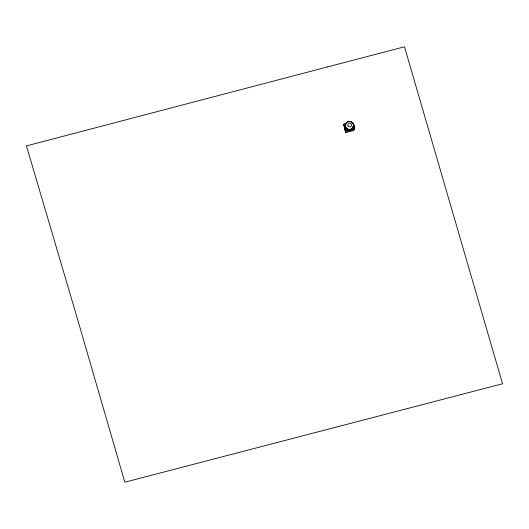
<?xml version="1.0" encoding="UTF-8"?>
<svg xmlns="http://www.w3.org/2000/svg" width="529" height="529" viewBox="0 0 529 529"><rect width="100%" height="100%" fill="white"/><g stroke="black" fill="none" stroke-linecap="round" stroke-linejoin="round"><path stroke-width="0.79" d="M345.166 125.955L345.688 124.057M344.835 126.689L345.979 123.402L347.487 121.981L349.53 121.505L351.56 122.1L353.035 123.607L353.564 125.624L353.002 127.608L352.42 128.911L350.919 130.326L348.876 130.802L346.845 130.207L345.364 128.706L344.835 126.689L345.979 123.402M352.42 128.911L353.312 126.193L352.731 128.223M352.803 128.051L353.365 126.074M345.364 128.706L345.946 127.403L345.417 125.386M346.845 130.207L347.421 128.911L345.946 127.403M348.876 130.802L349.457 129.499L351.494 129.023L353.002 127.608M353.365 123.998L353.947 125.32M353.418 124.196L353.2 123.369L353.676 124.732M350.919 130.326L351.494 129.023M353.61 124.487L354.523 127.529L353.273 127.972L354.523 127.529M353.868 125.016C356.963 127.225 350.522 127.661 354.43 126.735M354.384 127.436L354.728 129.182L353.471 129.618L353.703 130.511L345.622 132.395L343.533 124.427L346.33 123.184L344.472 126.233L345.622 132.395L348.419 131.152L351.494 130.438L353.703 130.504L353.253 127.006M353.471 129.618L354.728 129.182M354.615 128.322L353.365 128.759L354.615 128.322L354.298 126.656L353.114 126.927L353.438 128.163M351.494 130.438L353.346 127.383M345.735 123.912L343.533 124.427L344.472 126.233M353.299 128.521L354.483 128.243L354.655 129.347M351.243 129.598L349.2 130.074L347.13 129.559L345.655 128.051M347.421 128.911L349.457 129.499M344.908 129.05L348.419 131.152M345.126 126.041L345.688 127.972M353.2 127.707L353.524 128.944M353.2 128.13L353.617 129.724M327.511 66.932L26.45 145.905L77.968 320.64L124.824 482.197L502.55 383.77L404.487 46.803L327.511 66.932M345.867 127.595A4.265 4.146 24 0 0 353.213 127.582A4.265 4.146 24 0 0 349.398 121.339A4.265 4.146 24 0 0 345.867 127.595M348.095 125.948A1.898 1.845 24 0 0 351.368 125.942A1.898 1.845 24 0 0 349.669 123.158A1.898 1.845 24 0 0 348.095 125.948"/></g></svg>
